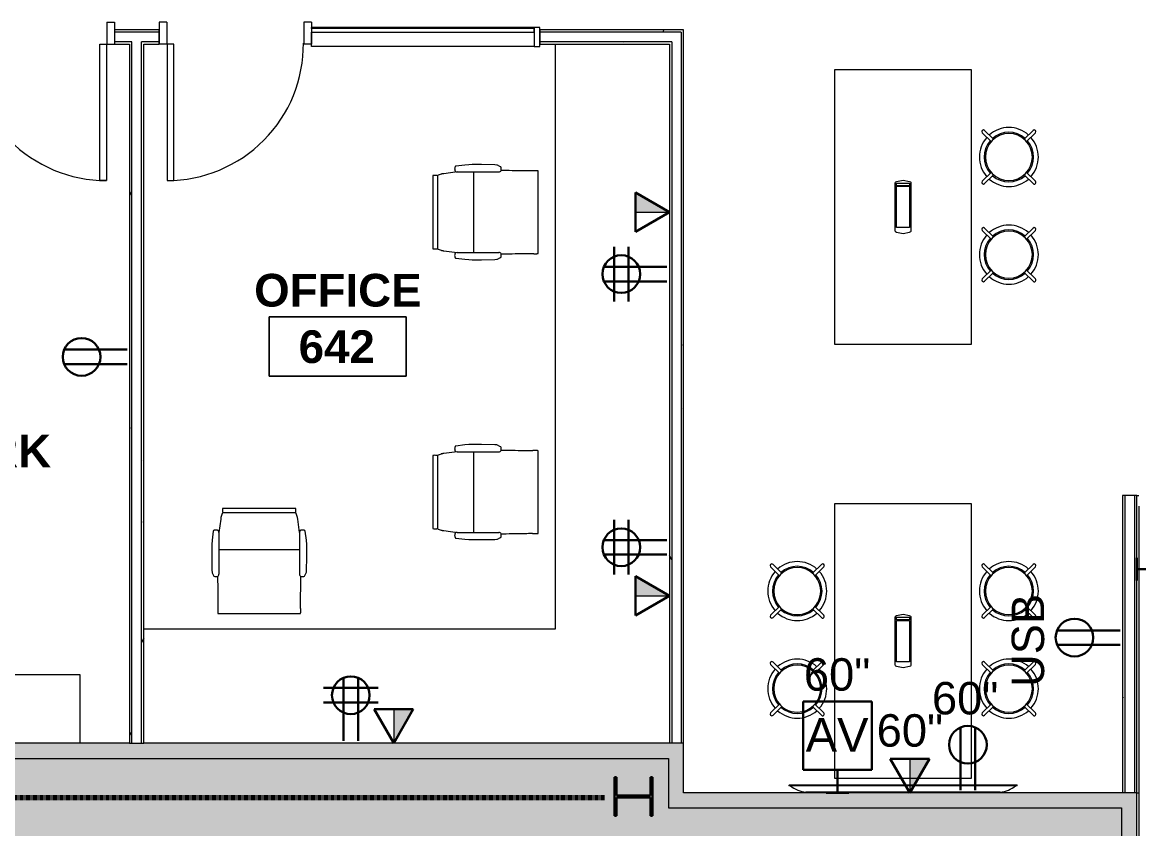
# Model space of a CAD drawing. Header units: inches. Extents: x -1180 to 2011, y -268 to 2143.
# Drawn here: x -217.9 to 75.3, y 1601.9 to 1813.7 of the extents above; entities that cross this region are included whole.
import ezdxf

# ---------------------------------------------------------------- set-up
doc = ezdxf.new("R2010")
doc.units = ezdxf.units.IN
doc.header["$MEASUREMENT"] = 0
doc.linetypes.add('Dash 1_8_', pattern=[0.25, 0.125, -0.125])
for name, color, linetype, lineweight in [('A-ANNO-NOTE', 131, 'Continuous', 13), ('A-AREA-IDEN', 2, 'Continuous', 9), ('A-DETL', 90, 'Continuous', 13), ('A-DETL-GENF', 92, 'Continuous', 9), ('A-DOOR', 31, 'Continuous', 13), ('A-DOOR-FRAM', 31, 'Continuous', 20), ('A-GENM', 13, 'Continuous', 9), ('A-GLAZ-CURT', 52, 'Continuous', 9), ('A-GLAZ-CWMG', 51, 'Continuous', 13), ('A-WALL', 113, 'Continuous', 13), ('A-WALL-PATT', 111, 'Continuous', 13), ('I-FURN', 30, 'Continuous', 9), ('I-FURN-PNLS', 30, 'Continuous', 9), ('I-WALL', 2, 'Continuous', 13), ('Q-CASE', 31, 'Continuous', 13), ('Q-SPCQ', 91, 'Continuous', 9), ('S-COLS', 52, 'Continuous', 13)]:
    doc.layers.add(name, color=color, linetype=linetype, lineweight=lineweight)
doc.styles.add('Arial', font='arial.ttf', dxfattribs={"height": 8.851796})
doc.styles.add('Swis721 Lt BT', font='swissl.ttf', dxfattribs={"height": 8.514638})
doc.styles.add('Swis721 Lt BT_B', font='', dxfattribs={"height": 8.583975})
doc.styles.get('Swis721 Lt BT_B').set_extended_font_data('Swis721 Lt BT', bold=True)
pattern_1 = [(0, (0, 0), (30.72, 7.68), [1.267, -21.773, 1.267, -21.773, -122.88]), (0, (0, 0), (30.72, 7.68), [-46.08, 1.267, -44.813, 1.267, -21.773, -53.76]), (0, (0, 0), (30.72, 7.68), [-115.2, 1.267, -14.093, 1.267, -37.133]), (120, (11.52, 3.84), (-22.011075, 22.7643), [1.267, -21.773, 1.267, -21.773, -122.88]), (120, (11.52, 3.84), (-22.011075, 22.7643), [-46.08, 1.267, -44.813, 1.267, -21.773, -53.76]), (120, (11.52, 3.84), (-22.011075, 22.7643), [-115.2, 1.267, -14.093, 1.267, -37.133]), (240, (15.36, 19.2), (-8.708925, -30.4443), [1.267, -21.773, 1.267, -21.773, -122.88]), (240, (15.36, 19.2), (-8.708925, -30.4443), [-46.08, 1.267, -44.813, 1.267, -21.773, -53.76]), (240, (15.36, 19.2), (-8.708925, -30.4443), [-115.2, 1.267, -14.093, 1.267, -37.133])]

# ---------------------------------------------------------------- blocks, each defined once
blk = doc.blocks.new('HP-Bearing Pile-Column - HP10X57-V11-6TH FLOOR POWER _ SIGNAL')
at = {"layer": 'S-COLS', "lineweight": 30}
for p, q in [((5.1, 5), (-5.1, 5)), ((-5.1, 5), (-5.1, 4.435)), ((-5.1, 4.435), (-0.2825, 4.435)), ((-0.2825, 4.435), (-0.2825, -4.435)), ((0.2825, -4.435), (0.2825, 4.435)), ((0.2825, 4.435), (5.1, 4.435)), ((5.1, 4.435), (5.1, 5)), ((-0.2825, -4.435), (-5.1, -4.435)), ((-5.1, -4.435), (-5.1, -5)), ((-5.1, -5), (5.1, -5)), ((5.1, -4.435), (0.2825, -4.435)), ((5.1, -5), (5.1, -4.435))]:
    blk.add_line(p, q, dxfattribs=at)
blk = doc.blocks.new('Single Flush - OTJ_SOLIDFLUSH_ALUM-5011040-6TH FLOOR POWER _ SIGNAL')
at = {"layer": 'A-DOOR', "lineweight": 20}
for p, q in [((16.15625, -1.875), (17.90625, -1.875)), ((16.15625, -37.6875), (16.15625, -1.875)), ((17.90625, -1.875), (17.90625, -37.6875)), ((17.90625, -37.6875), (16.15625, -37.6875))]:
    blk.add_line(p, q, dxfattribs=at)
at = {"layer": 'A-DOOR', "lineweight": 9}
blk.add_arc((17.90625, -1.875), 35.8125, 179.5, 270, dxfattribs=at)
at = {"layer": 'A-DOOR-FRAM'}
for p, q in [((-20, 3.875), (-20, -1.875)), ((-20, 3.875), (-18, 3.875)), ((-18, 3.875), (-18, -1.875)), ((18.000004, 3.875), (18.000004, -1.875)), ((18.000004, 3.875), (20.000004, 3.875)), ((20.000004, 3.875), (20.000004, -1.875)), ((-20, -1.875), (-18, -1.875)), ((18.000004, -1.875), (20.000004, -1.875))]:
    blk.add_line(p, q, dxfattribs=at)
blk = doc.blocks.new('HermanMiller_Collection_Deja-VuStool - High Hght-5363876-6TH FLOOR POWER _ SIGNAL')
at = {"layer": 'I-FURN'}
for p, q in [((-0.44, 6.15), (-0.44, 9.44)), ((0.44, 9.44), (0.44, 6.15)), ((-9.44, 0.44), (-6.15, 0.44)), ((9.44, 0.44), (6.15, 0.44)), ((8.82, 0.44), (9.44, 0.44)), ((-6.15, -0.44), (-9.44, -0.44)), ((9.44, -0.44), (6.15, -0.44)), ((9.44, -0.44), (8.82, -0.44)), ((-0.44, -9.44), (-0.44, -6.15)), ((0.44, -6.15), (0.44, -9.44))]:
    blk.add_line(p, q, dxfattribs=at)
for centre, radius, start, end in [((0, 9.44), 0.438, 0, 180), ((0, 0), 7.75, 93.2399, 176.7601), ((0, 0), 6.5, 93.8638, 176.1362), ((0, 0), 6.17, 90, 270), ((0, 0), 6.17, 270, 90), ((0, 0), 7.75, 3.2399, 86.7601), ((0, 0), 6.5, 3.8638, 86.1362), ((-9.44, 0), 0.438, 90, 270), ((9.44, 0), 0.438, 270, 90), ((0, 0), 7.75, 183.2399, 266.7601), ((0, 0), 6.5, 183.8638, 266.1362), ((0, 0), 7.75, 273.2399, 356.7601), ((0, 0), 6.5, 273.8638, 356.1362), ((0, -9.44), 0.438, 180, 360)]:
    blk.add_arc(centre, radius, start, end, dxfattribs=at)
blk = doc.blocks.new('Single Flush - OTJ_SOLIDFLUSH_ALUM-5015488-6TH FLOOR POWER _ SIGNAL')
at = {"layer": 'A-DOOR', "lineweight": 20}
for p, q in [((16.15625, 37.6875), (16.15625, 1.875)), ((17.90625, 37.6875), (16.15625, 37.6875)), ((17.90625, 1.875), (17.90625, 37.6875)), ((16.15625, 1.875), (17.90625, 1.875))]:
    blk.add_line(p, q, dxfattribs=at)
at = {"layer": 'A-DOOR', "lineweight": 9}
blk.add_arc((17.90625, 1.875), 35.8125, 90, 180.5, dxfattribs=at)
at = {"layer": 'A-DOOR-FRAM'}
for p, q in [((-20, -3.875), (-20, 1.875)), ((-20, 1.875), (-18, 1.875)), ((-18, -3.875), (-18, 1.875)), ((18.000004, -3.875), (18.000004, 1.875)), ((18.000004, 1.875), (20.000004, 1.875)), ((20.000004, -3.875), (20.000004, 1.875)), ((-20, -3.875), (-18, -3.875)), ((18.000004, -3.875), (20.000004, -3.875))]:
    blk.add_line(p, q, dxfattribs=at)
blk = doc.blocks.new('F-Lateral File - 2 Drawers x 18_D x 36_W-V128-6TH FLOOR POWER _ SIGNAL')
at = {"layer": 'I-FURN-PNLS'}
for p, q in [((-19.2, 8.2), (-19.2, -9.8)), ((16.8, -9.8), (16.8, 8.2)), ((-19.2, -9.8), (16.8, -9.8))]:
    blk.add_line(p, q, dxfattribs=at)
blk = doc.blocks.new('A-Flat_Screen_TV - OLED 65B6P 65_-4747238-6TH FLOOR POWER _ SIGNAL')
at = {"layer": 'Q-SPCQ'}
for p, q in [((-30, 0.19), (30, 0.19)), ((-30, 0.19), (-30, 0)), ((30, 0), (-30, 0)), ((-29.94, 0), (-29.94, -0.06)), ((-25.5, 1.81), (25.5, 1.81)), ((29.94, -0.06), (29.94, 0)), ((30, 0), (30, 0.19)), ((29.94, -0.06), (-29.94, -0.06))]:
    blk.add_line(p, q, dxfattribs=at)
for centre, start, end in [((-24.9, -5.58), 94.6372, 128.9656), ((24.9, -5.58), 51.0344, 85.3628)]:
    blk.add_arc(centre, 7.41, start, end, dxfattribs=at)
blk = doc.blocks.new('Casework 12 - Casework 12-5761411-6TH FLOOR POWER _ SIGNAL')
at = {"layer": 'Q-CASE', "lineweight": 9}
for p, q in [((-106.73, 1807.91), (-106.73, 1654.31)), ((-106.73, 1654.31), (-214.73, 1654.31))]:
    blk.add_line(p, q, dxfattribs=at)
blk = doc.blocks.new('HermanMiller_Collection_Eames_AluminumGroup_LoungeChairSwivel - Arms Swivel Base-4896327-6TH FLOOR POWER _ SIGNAL')
at = {"layer": 'I-FURN'}
for p, q in [((-4.59, 12.38), (-6.94, 12.09)), ((-3.51, 12.46), (-4.59, 12.38)), ((-2.64, 12.49), (-3.51, 12.46)), ((-0.18, 12.49), (-2.64, 12.49)), ((3.32, 12.43), (-0.18, 12.49)), ((3.84, 12.38), (3.32, 12.43)), ((3.99, 12.34), (3.84, 12.38)), ((4.64, 12.01), (3.99, 12.34)), ((4.83, 11.89), (4.64, 12.01)), ((-12.96, 9.61), (-12.96, -9.61)), ((-11.95, 9.59), (-11.95, 9.63)), ((-11.76, 9.6), (-11.95, 9.59)), ((-11.76, 9.6), (-11.76, -9.6)), ((-6.61, 10.58), (-10.12, 10.12)), ((-6.94, 10.64), (-6.61, 10.58)), ((-6.61, 10.58), (4.33, 10.58)), ((-2.19, -10.58), (-2.19, 10.58)), ((13.22, 10.86), (13.22, 10.83)), ((14.64, -10.85), (14.64, 10.85)), ((-11.95, -9.63), (-11.95, -9.59)), ((-11.95, -9.59), (-11.76, -9.6)), ((-10.12, -10.12), (-6.61, -10.58)), ((-6.61, -10.58), (-6.94, -10.64)), ((-6.61, -10.58), (4.33, -10.58)), ((13.22, -10.83), (13.22, -10.86)), ((-6.94, -12.09), (-4.59, -12.38)), ((-4.59, -12.38), (-3.51, -12.46)), ((-3.51, -12.46), (-2.64, -12.49)), ((-2.64, -12.49), (-0.18, -12.49)), ((-0.18, -12.49), (3.32, -12.43)), ((3.32, -12.43), (3.84, -12.38)), ((3.84, -12.38), (3.99, -12.34)), ((3.99, -12.34), (4.64, -12.01)), ((4.64, -12.01), (4.83, -11.89))]:
    blk.add_line(p, q, dxfattribs=at)
at = {"layer": 'I-FURN', "flags": 128}
for points in [[(5.52, 10.95), (5.23, 10.95), (4.94, 10.96)], [(4.94, -10.96), (5.23, -10.95), (5.52, -10.95)]]:
    blk.add_lwpolyline(points, dxfattribs=at)
at = {"layer": 'I-FURN'}
for centre, radius, start, end in [((3.68, 11.28), 1.3, 345.8347, 28.1255), ((-12.38, 5.3), 4.35, 84.2936, 97.7064), ((4.33, 11.27), 0.69, 270, 332.7502), ((-12.38, -5.3), 4.35, 262.2936, 275.7064), ((4.33, -11.27), 0.69, 27.2498, 90), ((3.68, -11.28), 1.3, 331.8745, 14.1653)]:
    blk.add_arc(centre, radius, start, end, dxfattribs=at)
for points, knots in [([(-6.94, 12.09), (-6.95, 12.09), (-6.97, 12.09), (-6.99, 12.08), (-7, 12.08), (-7.02, 12.07), (-7.03, 12.06), (-7.05, 12.05), (-7.05, 12.04), (-7.06, 12.04), (-7.07, 12.03), (-7.08, 12.02), (-7.09, 12.01), (-7.1, 12), (-7.11, 11.98), (-7.12, 11.97), (-7.13, 11.96), (-7.14, 11.94), (-7.15, 11.92), (-7.16, 11.9), (-7.18, 11.85), (-7.21, 11.77), (-7.23, 11.66), (-7.25, 11.52), (-7.26, 11.37), (-7.25, 11.23), (-7.24, 11.11), (-7.22, 11.02), (-7.2, 10.95), (-7.18, 10.9), (-7.17, 10.87), (-7.16, 10.85), (-7.15, 10.83), (-7.14, 10.81), (-7.13, 10.8), (-7.12, 10.78), (-7.11, 10.77), (-7.11, 10.76), (-7.1, 10.74), (-7.09, 10.73), (-7.08, 10.72), (-7.07, 10.71), (-7.06, 10.7), (-7.05, 10.69), (-7.03, 10.68), (-7.02, 10.67), (-7, 10.66), (-6.99, 10.65), (-6.96, 10.65), (-6.95, 10.65), (-6.94, 10.64)], [0, 0, 0, 0, 0.020833, 0.03125, 0.041667, 0.052083, 0.0625, 0.072917, 0.078125, 0.083333, 0.088542, 0.09375, 0.104167, 0.114583, 0.125, 0.135417, 0.145833, 0.15625, 0.166667, 0.1875, 0.208333, 0.25, 0.333333, 0.416667, 0.5, 0.583333, 0.666667, 0.708333, 0.75, 0.78125, 0.796875, 0.8125, 0.828125, 0.835938, 0.84375, 0.859375, 0.867188, 0.875, 0.882812, 0.890625, 0.90625, 0.914062, 0.917969, 0.921875, 0.9375, 0.953125, 0.957031, 0.96875, 0.984375, 1, 1, 1, 1]), ([(13.34, 10.88), (13.32, 10.88), (13.29, 10.88), (13.27, 10.88), (13.25, 10.88), (13.23, 10.87), (13.22, 10.87), (13.22, 10.87), (13.22, 10.86)], [0, 0, 0, 0, 0.25, 0.375, 0.5, 0.625, 0.75, 1, 1, 1, 1]), ([(14.64, 10.85), (14.64, 10.85), (14.63, 10.86), (14.6, 10.87), (14.54, 10.87), (14.47, 10.88), (14.38, 10.89), (14.25, 10.89), (13.97, 10.9), (13.61, 10.9), (13.4, 10.89), (13.34, 10.88)], [0, 0, 0, 0, 0.071429, 0.142857, 0.214286, 0.285714, 0.357143, 0.428571, 0.571429, 0.857143, 1, 1, 1, 1]), ([(-6.94, -10.64), (-6.95, -10.65), (-6.97, -10.65), (-6.99, -10.65), (-7, -10.66), (-7.02, -10.67), (-7.03, -10.68), (-7.05, -10.69), (-7.05, -10.69), (-7.06, -10.7), (-7.07, -10.71), (-7.08, -10.72), (-7.08, -10.73), (-7.1, -10.74), (-7.11, -10.76), (-7.12, -10.77), (-7.13, -10.78), (-7.13, -10.8), (-7.15, -10.82), (-7.16, -10.85), (-7.18, -10.89), (-7.2, -10.95), (-7.22, -11.02), (-7.24, -11.11), (-7.26, -11.28), (-7.26, -11.47), (-7.23, -11.66), (-7.21, -11.77), (-7.18, -11.84), (-7.17, -11.87), (-7.16, -11.89), (-7.15, -11.91), (-7.14, -11.93), (-7.13, -11.94), (-7.12, -11.96), (-7.12, -11.97), (-7.11, -11.98), (-7.1, -12), (-7.09, -12.01), (-7.08, -12.02), (-7.07, -12.03), (-7.06, -12.04), (-7.05, -12.05), (-7.03, -12.06), (-7.02, -12.07), (-7, -12.08), (-6.99, -12.08), (-6.96, -12.09), (-6.95, -12.09), (-6.94, -12.09)], [0, 0, 0, 0, 0.020833, 0.03125, 0.041667, 0.052083, 0.0625, 0.072917, 0.078125, 0.083333, 0.088542, 0.09375, 0.104167, 0.114583, 0.125, 0.135417, 0.145833, 0.15625, 0.166667, 0.1875, 0.208333, 0.25, 0.291667, 0.333333, 0.416667, 0.583333, 0.666667, 0.75, 0.78125, 0.796875, 0.8125, 0.828125, 0.835938, 0.84375, 0.859375, 0.867188, 0.875, 0.882812, 0.890625, 0.90625, 0.914062, 0.917969, 0.921875, 0.9375, 0.953125, 0.957031, 0.96875, 0.984375, 1, 1, 1, 1]), ([(13.22, -10.86), (13.22, -10.87), (13.22, -10.87), (13.23, -10.87), (13.25, -10.88), (13.27, -10.88), (13.29, -10.88), (13.32, -10.88), (13.34, -10.88)], [0, 0, 0, 0, 0.25, 0.375, 0.5, 0.625, 0.75, 1, 1, 1, 1]), ([(13.34, -10.88), (13.4, -10.89), (13.54, -10.9), (13.87, -10.9), (14.27, -10.9), (14.52, -10.88), (14.62, -10.86), (14.64, -10.86), (14.64, -10.85)], [0, 0, 0, 0, 0.142857, 0.285714, 0.571429, 0.785714, 0.892857, 1, 1, 1, 1])]:
    blk.add_open_spline(points, degree=3, knots=knots, dxfattribs=at)
for points in [[(-10.83, 9.99), (-11.02, 9.92), (-11.37, 9.8), (-11.64, 9.67), (-11.76, 9.6)], [(-10.12, 10.12), (-10.2, 10.11), (-10.35, 10.09), (-10.55, 10.06), (-10.71, 10.02), (-10.79, 10), (-10.83, 9.99)], [(11.73, 10.84), (10.68, 10.85), (8.59, 10.89), (6.54, 10.92), (5.52, 10.95)], [(13.22, 10.83), (12.96, 10.83), (12.47, 10.83), (11.97, 10.84), (11.73, 10.84)], [(-11.76, -9.6), (-11.64, -9.67), (-11.37, -9.8), (-11.02, -9.92), (-10.83, -9.99)], [(-10.83, -9.99), (-10.79, -10), (-10.71, -10.02), (-10.55, -10.06), (-10.35, -10.09), (-10.2, -10.11), (-10.12, -10.12)], [(5.52, -10.95), (6.54, -10.92), (8.59, -10.89), (10.68, -10.85), (11.73, -10.84)], [(11.73, -10.84), (11.97, -10.84), (12.47, -10.83), (12.96, -10.83), (13.22, -10.83)]]:
    blk.add_open_spline(points, degree=3, dxfattribs=at)
blk = doc.blocks.new('System Panel - Glazed-5832812-6TH FLOOR POWER _ SIGNAL')
at = {"layer": 'A-GLAZ-CURT', "lineweight": 13}
for p, q in [((29.25, 1.75), (-29.25, 1.75)), ((-29.25, 1.75), (-29.25, 0.75)), ((-29.25, 0.75), (29.25, 0.75)), ((29.25, 0.75), (29.25, 1.75))]:
    blk.add_line(p, q, dxfattribs=at)
blk = doc.blocks.new('Rectangular Mullion - 1_5_ x 2_5_ rectangular-5821026-6TH FLOOR POWER _ SIGNAL')
at = {"layer": 'A-GLAZ-CWMG', "lineweight": 20}
for p, q in [((-1.5, 3), (0, 3)), ((-1.5, -2), (-1.5, 3)), ((0, 3), (0, -2)), ((0, -2), (-1.5, -2))]:
    blk.add_line(p, q, dxfattribs=at)
blk = doc.blocks.new('Rectangular Mullion - 1_5_ x 2_5_ rectangular-5832811-6TH FLOOR POWER _ SIGNAL')
at = {"layer": 'A-GLAZ-CWMG', "lineweight": 9}
for p, q in [((-141.98, 1812.04), (-141.98, 1812.29)), ((-83.48, 1812.29), (-141.98, 1812.29)), ((-141.98, 1807.29), (-141.98, 1811.04)), ((-83.48, 1807.29), (-141.98, 1807.29))]:
    blk.add_line(p, q, dxfattribs=at)
blk = doc.blocks.new('Bernhardt_Design-Table-Multipurpose-Powerbar - Not a Type - Load Type Catalog-5913855-6TH FLOOR POWER _ SIGNAL')
at = {"layer": 'A-GENM'}
for p, q in [((-6.6, 1.72), (-6.93, 0)), ((-6.48, 2), (-6.6, 1.72)), ((6.25, 2.15), (-6.25, 2.15)), ((-5.43, -1.73), (-5.43, 1.73)), ((-5.43, 1.73), (5.43, 1.73)), ((5.43, 1.73), (5.43, -1.73)), ((5.55, -1.73), (5.55, 1.73)), ((5.55, 1.73), (6.22, 1.73)), ((6.22, 1.73), (6.22, -1.73)), ((6.6, 1.72), (6.48, 2)), ((6.93, 0), (6.6, 1.72)), ((-6.93, 0), (-6.6, -1.72)), ((-6.6, -1.72), (-6.48, -2)), ((-6.25, -2.15), (6.25, -2.15)), ((5.43, -1.73), (-5.43, -1.73)), ((6.22, -1.73), (5.55, -1.73)), ((6.48, -2), (6.6, -1.72)), ((6.6, -1.72), (6.93, 0))]:
    blk.add_line(p, q, dxfattribs=at)
for centre, start, end in [((-6.25, 1.9), 90, 156.4223), ((6.25, 1.9), 23.5777, 90), ((-6.25, -1.9), 203.5777, 270), ((6.25, -1.9), 270, 336.4223)]:
    blk.add_arc(centre, 0.25, start, end, dxfattribs=at)
at = {"layer": 'I-FURN'}
for p, q in [((36, 18), (-36, 18)), ((-36, 18), (-36, -18)), ((36, -18), (36, 18)), ((-36, -18), (36, -18))]:
    blk.add_line(p, q, dxfattribs=at)
blk = doc.blocks.new('HermanMiller_Collection_Deja-VuStool - High Hght-5914109-6TH FLOOR POWER _ SIGNAL')
at = {"layer": 'I-FURN'}
for p, q in [((-0.44, 9.44), (-0.44, 6.15)), ((0.44, 6.15), (0.44, 9.44)), ((-6.15, 0.44), (-9.44, 0.44)), ((9.44, 0.44), (6.15, 0.44)), ((9.44, 0.44), (8.82, 0.44)), ((-9.44, -0.44), (-6.15, -0.44)), ((9.44, -0.44), (6.15, -0.44)), ((8.82, -0.44), (9.44, -0.44)), ((-0.44, -6.15), (-0.44, -9.44)), ((0.44, -9.44), (0.44, -6.15))]:
    blk.add_line(p, q, dxfattribs=at)
for centre, radius, start, end in [((0, 9.44), 0.438, 0, 180), ((0, 0), 7.75, 93.2399, 176.7601), ((0, 0), 6.5, 93.8638, 176.1362), ((0, 0), 6.17, 90, 270), ((0, 0), 6.17, 270, 90), ((0, 0), 7.75, 3.2399, 86.7601), ((0, 0), 6.5, 3.8638, 86.1362), ((-9.44, 0), 0.438, 90, 270), ((9.44, 0), 0.438, 270, 90), ((0, 0), 7.75, 183.2399, 266.7601), ((0, 0), 6.5, 183.8638, 266.1362), ((0, 0), 7.75, 273.2399, 356.7601), ((0, 0), 6.5, 273.8638, 356.1362), ((0, -9.44), 0.438, 180, 360)]:
    blk.add_arc(centre, radius, start, end, dxfattribs=at)
blk = doc.blocks.new('Room Tag - Room Name and Number-3379422-6TH FLOOR POWER _ SIGNAL')
at = {"layer": 'A-AREA-IDEN'}
for p, q in [((-0.1881, -0.1636), (-0.1881, -0.0018)), ((-0.1881, -0.0018), (0.1869, -0.0018)), ((0.1869, -0.0018), (-0.1881, -0.0018)), ((-0.1881, -0.0018), (-0.1881, -0.1636)), ((0.1869, -0.0018), (0.1869, -0.1636)), ((0.1869, -0.1636), (0.1869, -0.0018)), ((0.1869, -0.1636), (-0.1881, -0.1636)), ((-0.1881, -0.1636), (0.1869, -0.1636))]:
    blk.add_line(p, q, dxfattribs=at)

msp = doc.modelspace()

# ---------------------------------------------------------------- hatches: boundary and pattern name
at = {"layer": 'A-ANNO-NOTE', "lineweight": 9}
for points in [[(-47.98, 1763.79), (-56.91, 1768.94), (-56.91, 1763.79)], [(-47.98, 1663.04), (-56.91, 1668.19), (-56.91, 1663.04)], [(-120.37, 1624.31), (-115.22, 1633.24), (-120.37, 1633.24)], [(15.19, 1611.3), (20.35, 1620.23), (15.19, 1620.23)]]:
    msp.add_hatch(color=256, dxfattribs=at).paths.add_polyline_path(points, flags=0)
at = {"layer": 'A-DETL-GENF'}
h = msp.add_hatch(color=9, dxfattribs=at)
h.paths.add_polyline_path([(63.24, 1240.16), (70.77, 1240.16), (70.77, 1265.21), (58.74, 1265.21), (58.74, 1579.31), (70.77, 1579.31), (70.77, 1607.3), (-48.23, 1607.3), (-48.23, 1620.31), (-277.42, 1620.31), (-277.42, 1541.26), (-249.39, 1541.26), (-249.39, 1598.34), (24.69, 1598.34), (24.69, 1541.26), (52.78, 1541.26), (52.78, 1411.26), (24.69, 1411.26), (24.69, 1357.25), (50.71, 1357.25), (50.71, 1277.19), (-67.38, 1277.19), (-67.38, 1240.16), (-41.77, 1240.16), (-41.77, 1259.14), (38.24, 1259.14), (38.24, 1240.16), (62.74, 1240.16)], flags=0)
h.paths.add_polyline_path([(-381.47, 1240.16), (-381.47, 1256.22), (-377.47, 1256.22), (-377.47, 1256.27), (-381.5, 1256.27), (-381.5, 1620.31), (-399.46, 1620.31), (-399.46, 1240.16), (-381.5, 1240.16)], flags=0)
h.paths.add_polyline_path([(193.78, 1339.23), (195.78, 1339.23), (195.78, 1318.11), (193.78, 1318.11), (193.78, 1319.46)], flags=0)
h.paths.add_polyline_path([(193.78, 1443.51), (195.78, 1443.51), (195.78, 1422.38), (193.78, 1422.38)], flags=0)
h.paths.add_polyline_path([(193.78, 1547.56), (195.78, 1547.56), (195.78, 1526.43), (193.78, 1526.43)], flags=0)
h.paths.add_polyline_path([(174.75, 1240.16), (672.96, 1240.16), (672.96, 1620.31), (654.76, 1620.31), (654.76, 1257.23), (377.16, 1257.26), (377.16, 1309.64), (293.77, 1309.64), (293.77, 1263.25), (188.78, 1263.25), (188.78, 1296.73), (193.78, 1296.73), (193.78, 1268.25), (288.77, 1268.25), (288.77, 1368.22), (193.78, 1368.22), (193.78, 1339.23), (188.78, 1339.23), (188.78, 1401.01), (193.78, 1401.01), (193.78, 1372.22), (288.77, 1372.22), (288.77, 1472.3), (193.78, 1472.3), (193.78, 1443.51), (188.78, 1443.51), (188.78, 1505.06), (193.78, 1505.06), (193.78, 1476.3), (288.77, 1476.3), (288.77, 1576.29), (193.78, 1576.29), (193.78, 1547.56), (188.78, 1547.56), (188.78, 1575.31), (188.64, 1575.28), (188.64, 1547.76), (182.73, 1547.76), (182.73, 1504.24), (188.64, 1504.24), (188.64, 1444.18), (182.73, 1444.18), (182.73, 1400.24), (188.64, 1400.24), (188.64, 1339.74), (182.73, 1339.74), (182.73, 1296.76), (188.64, 1296.73), (188.64, 1265.21), (174.75, 1265.21), (174.75, 1247.2)], flags=0)
h.paths.add_polyline_path([(-272.42, 1242.23), (-222.89, 1242.23), (-222.89, 1276.12), (-227.66, 1276.12), (-227.66, 1281.12), (-267.66, 1281.12), (-267.66, 1276.12), (-272.42, 1276.12), (-272.42, 1242.24)], flags=0)
h.paths.add_polyline_path([(-217.89, 1242.23), (-155.35, 1242.23), (-155.35, 1276.12), (-166.62, 1276.12), (-166.62, 1281.12), (-206.62, 1281.12), (-206.62, 1276.12), (-217.89, 1276.12), (-217.89, 1246.88)], flags=0)
h.paths.add_polyline_path([(-403.46, 1254.15), (-403.46, 1284.19), (-423.43, 1284.19), (-423.43, 1254.15), (-405.98, 1254.15)], flags=0)
h.paths.add_polyline_path([(-277.45, 1256.27), (-277.42, 1256.27), (-277.45, 1256.27)], flags=0)
h.paths.add_polyline_path([(-331.5, 1256.27), (-331.5, 1262.27), (-283.45, 1262.27), (-283.45, 1508.33), (-375.5, 1508.33), (-375.5, 1262.27), (-371.5, 1262.27), (-371.5, 1256.27), (-332.12, 1256.27)], flags=0)
h.paths.add_polyline_path([(641.59, 1262.23), (649.76, 1262.23), (649.76, 1359.16), (556.01, 1359.16), (556.01, 1262.23)], flags=0)
h.paths.add_polyline_path([(511.76, 1262.76), (551.01, 1262.76), (550.98, 1619.36), (432.35, 1619.36), (432.35, 1624.31), (386.35, 1624.31), (386.35, 1619.36), (382.66, 1619.36), (382.66, 1379.39), (378.04, 1379.39), (378.04, 1531.32), (293.77, 1531.32), (293.77, 1315.14), (378.04, 1315.14), (378.04, 1339.39), (382.66, 1339.39), (382.66, 1262.76), (423.17, 1262.76)], flags=0)
h.paths.add_polyline_path([(195.78, 1296.73), (193.78, 1296.73), (193.78, 1317.86), (195.78, 1317.86), (195.78, 1310.14)], flags=0)
h.paths.add_polyline_path([(-249.39, 1357.25), (-249.39, 1411.26), (-271.43, 1411.26), (-271.43, 1411.21), (-277.43, 1411.21), (-277.45, 1357.25), (-267.2, 1357.25)], flags=0)
h.paths.add_polyline_path([(648.76, 1364.16), (648.76, 1618.33), (642.76, 1618.33), (642.76, 1624.31), (602.76, 1624.31), (602.76, 1618.33), (556.98, 1618.33), (556.98, 1364.16), (641.59, 1364.16)], flags=0)
h.paths.add_polyline_path([(183.14, 1364.83), (183.14, 1365.33), (182.73, 1365.33), (182.73, 1364.83)], flags=0)
h.paths.add_polyline_path([(182.73, 1375.83), (183.14, 1375.83), (183.14, 1376.33), (182.73, 1376.33)], flags=0)
h.paths.add_polyline_path([(193.78, 1401.01), (193.78, 1422.13), (195.78, 1422.13), (195.78, 1401.01)], flags=0)
h.paths.add_polyline_path([(182.73, 1471.71), (183.14, 1471.71), (183.14, 1472.21), (182.73, 1472.21)], flags=0)
h.paths.add_polyline_path([(183.14, 1477.46), (183.14, 1477.96), (182.73, 1477.96), (182.73, 1477.46)], flags=0)
h.paths.add_polyline_path([(193.78, 1505.06), (193.78, 1526.18), (195.78, 1526.18), (195.78, 1505.06)], flags=0)
h.paths.add_polyline_path([(-282.42, 1513.33), (-282.42, 1574.27), (-376.5, 1574.27), (-376.5, 1513.33), (-283.43, 1513.33)], flags=0)
h.paths.add_polyline_path([(368.82, 1536.32), (378.04, 1536.32), (378.04, 1619.36), (375.35, 1619.36), (375.35, 1624.31), (329.35, 1624.31), (329.35, 1619.36), (317.86, 1619.36), (317.86, 1595.36), (293.77, 1595.36), (293.77, 1536.32), (294.22, 1536.32)], flags=0)
h.paths.add_polyline_path([(694.97, 1576.19), (697.02, 1576.19), (697.02, 1606.14), (676.96, 1606.14), (676.96, 1576.19)], flags=0)
h.paths.add_polyline_path([(-282.42, 1579.27), (-281.42, 1579.27), (-281.42, 1620.31), (-297.96, 1620.31), (-297.96, 1624.31), (-360.96, 1624.31), (-360.96, 1620.31), (-377.5, 1620.31), (-377.5, 1579.27), (-297.96, 1579.27)], flags=0)
h.paths.add_polyline_path([(182.64, 1579.31), (188.78, 1579.31), (188.78, 1598.25), (293.63, 1598.25), (293.63, 1599.36), (313.86, 1599.36), (313.86, 1620.31), (295.85, 1620.31), (295.85, 1607.3), (174.75, 1607.3), (174.75, 1579.31), (181.4, 1579.31)], flags=0)
h.paths.add_polyline_path([(252.11, 1580.29), (288.77, 1580.29), (288.77, 1593.25), (193.78, 1593.25), (193.78, 1580.29), (206.74, 1580.29)], flags=0)
h.paths.add_polyline_path([(699.34, 1608.45), (699.96, 1609.08), (701.02, 1609.08), (701.02, 1610.14), (676.96, 1610.14), (676.96, 1608.45), (697.02, 1608.45)], flags=0)
at = {"layer": 'A-WALL-PATT', "lineweight": 9}
h = msp.add_hatch(dxfattribs=at)
h.set_pattern_fill('FP_1', color=256, style=0, pattern_type=2)
h.set_pattern_definition(pattern_1)
h.paths.add_polyline_path([(-181.98, 1811.04), (-181.98, 1811.66), (-193.73, 1811.66), (-193.73, 1811.04), (-185.98, 1811.04)], flags=0)
h.paths.add_polyline_path([(-72.46, 1811.04), (-44.85, 1811.04), (-44.86, 1811.66), (-81.98, 1811.66), (-81.98, 1811.04), (-77.98, 1811.04)], flags=0)
h.paths.add_polyline_path([(-312.42, 1811.04), (-233.73, 1811.04), (-233.73, 1811.66), (-312.42, 1811.66)], flags=0)
h.paths.add_polyline_path([(-429.05, 1811.04), (-424.42, 1811.04), (-424.42, 1811.66), (-436.3, 1811.66), (-436.3, 1811.04), (-431.55, 1811.04)], flags=0)
h.paths.add_polyline_path([(-555.92, 1811.04), (-548.3, 1811.04), (-548.3, 1811.66), (-585.92, 1811.66), (-585.92, 1811.04), (-580.92, 1811.04)], flags=0)
h = msp.add_hatch(dxfattribs=at)
h.set_pattern_fill('FP_1', color=256, style=0, pattern_type=2)
h.set_pattern_definition(pattern_1)
h.paths.add_polyline_path([(-44.23, 1624.31), (-44.23, 1811.66), (-44.85, 1811.66), (-44.85, 1624.31)], flags=0)
h = msp.add_hatch(dxfattribs=at)
h.set_pattern_fill('FP_1', color=256, style=0, pattern_type=2)
h.set_pattern_definition(pattern_1)
h.paths.add_polyline_path([(-81.98, 1807.91), (-47.98, 1807.91), (-47.98, 1808.54), (-81.98, 1808.54)], flags=0)
h.paths.add_polyline_path([(-189.1, 1807.91), (-189.1, 1808.54), (-193.73, 1808.54), (-193.73, 1807.91), (-189.73, 1807.91)], flags=0)
h.paths.add_polyline_path([(-186.6, 1807.91), (-181.98, 1807.91), (-181.98, 1808.54), (-186.6, 1808.54)], flags=0)
h.paths.add_polyline_path([(-233.73, 1807.91), (-233.73, 1808.54), (-305.3, 1808.54), (-305.3, 1807.91), (-267.2, 1807.91)], flags=0)
h.paths.add_polyline_path([(-308.42, 1807.91), (-307.8, 1807.91), (-307.8, 1808.54), (-312.42, 1808.54), (-312.42, 1807.91)], flags=0)
h.paths.add_polyline_path([(-428.42, 1807.91), (-424.42, 1807.91), (-424.42, 1808.54), (-429.05, 1808.54), (-429.05, 1807.91)], flags=0)
h.paths.add_polyline_path([(-432.17, 1807.91), (-431.55, 1807.91), (-431.55, 1808.54), (-436.3, 1808.54), (-436.3, 1807.91)], flags=0)
h.paths.add_polyline_path([(-585.92, 1807.91), (-555.3, 1807.91), (-555.3, 1808.54), (-585.92, 1808.54)], flags=0)
h.paths.add_polyline_path([(-552.17, 1807.91), (-548.3, 1807.91), (-548.3, 1808.54), (-552.8, 1808.54), (-552.8, 1807.91)], flags=0)
h = msp.add_hatch(dxfattribs=at)
h.set_pattern_fill('FP_1', color=256, style=0, pattern_type=2)
h.set_pattern_definition(pattern_1)
h.paths.add_polyline_path([(-189.1, 1624.31), (-189.1, 1807.91), (-189.73, 1807.91), (-189.73, 1624.31)], flags=0)
h = msp.add_hatch(dxfattribs=at)
h.set_pattern_fill('FP_1', color=256, style=0, pattern_type=2)
h.set_pattern_definition(pattern_1)
h.paths.add_polyline_path([(-185.98, 1624.31), (-185.98, 1807.91), (-186.6, 1807.91), (-186.6, 1624.31)], flags=0)
h = msp.add_hatch(dxfattribs=at)
h.set_pattern_fill('FP_1', color=256, style=0, pattern_type=2)
h.set_pattern_definition(pattern_1)
h.paths.add_polyline_path([(-47.98, 1624.31), (-47.35, 1624.31), (-47.35, 1808.54), (-47.98, 1808.54), (-47.98, 1650.92)], flags=0)
h = msp.add_hatch(dxfattribs=at)
h.set_pattern_fill('FP_1', color=256, style=0, pattern_type=2)
h.set_pattern_definition(pattern_1)
h.paths.add_polyline_path([(71.65, 1611.3), (71.65, 1689.41), (71.02, 1689.41), (71.02, 1611.3)], flags=0)
h = msp.add_hatch(color=7, dxfattribs=at)
h.paths.add_polyline_path([(-72.46, 1620.31), (-44.23, 1620.31), (-44.23, 1624.31), (-297.96, 1624.31), (-297.96, 1620.31), (-77.98, 1620.31)], flags=0)
h.paths.add_polyline_path([(-399.46, 1620.31), (-360.96, 1620.31), (-360.96, 1624.31), (-399.46, 1624.31)], flags=0)
for points in [[(-44.23, 1611.3), (-44.23, 1620.31), (-48.23, 1620.31), (-48.23, 1611.3), (-47.98, 1611.3)], [(62.74, 1607.3), (70.77, 1607.3), (70.77, 1611.3), (-48.23, 1611.3), (-48.23, 1607.3), (58.74, 1607.3)], [(74.77, 1579.31), (74.77, 1611.3), (70.77, 1611.3), (70.77, 1579.31)]]:
    msp.add_hatch(color=7, dxfattribs=at).paths.add_polyline_path(points, flags=0)

# ---------------------------------------------------------------- linework, layer by layer
at = {"layer": 'A-ANNO-NOTE', "lineweight": 9}
for p, q in [((-47.98, 1763.79), (-56.91, 1768.94)), ((-56.91, 1768.94), (-56.91, 1763.79)), ((-56.91, 1763.79), (-47.98, 1763.79)), ((-47.98, 1663.04), (-56.91, 1668.19)), ((-56.91, 1668.19), (-56.91, 1663.04)), ((-56.91, 1663.04), (-47.98, 1663.04)), ((-120.37, 1624.31), (-115.22, 1633.24)), ((-115.22, 1633.24), (-120.37, 1633.24)), ((-120.37, 1633.24), (-120.37, 1624.31)), ((15.19, 1611.3), (20.35, 1620.23)), ((20.35, 1620.23), (15.19, 1620.23)), ((15.19, 1620.23), (15.19, 1611.3))]:
    msp.add_line(p, q, dxfattribs=at)
at = {"layer": 'A-ANNO-NOTE', "lineweight": 30}
for p, q in [((-47.98, 1763.79), (-56.91, 1768.94)), ((-56.91, 1758.63), (-56.91, 1768.94)), ((-47.98, 1763.79), (-56.91, 1758.63)), ((-62.51, 1740.36), (-62.51, 1754.7)), ((-58.68, 1740.36), (-58.68, 1754.7)), ((-48.63, 1749.44), (-65.16, 1749.44)), ((-48.63, 1745.61), (-65.16, 1745.61)), ((-190.38, 1727.7), (-206.91, 1727.7)), ((-190.38, 1723.87), (-206.91, 1723.87)), ((-62.51, 1668.61), (-62.51, 1682.95)), ((-58.68, 1668.61), (-58.68, 1682.95)), ((-48.63, 1677.69), (-65.16, 1677.69)), ((-48.63, 1673.86), (-65.16, 1673.86)), ((74.77, 1673.04), (74.77, 1667.04)), ((-47.98, 1663.04), (-56.91, 1668.19)), ((-56.91, 1657.88), (-56.91, 1668.19)), ((74.77, 1670.04), (80.77, 1670.04)), ((-47.98, 1663.04), (-56.91, 1657.88)), ((70.37, 1653.96), (53.84, 1653.96)), ((70.37, 1650.13), (53.84, 1650.13)), ((-138.81, 1638.84), (-124.46, 1638.84)), ((-133.55, 1624.96), (-133.55, 1641.49)), ((-129.72, 1624.96), (-129.72, 1641.49)), ((-138.81, 1635.01), (-124.46, 1635.01)), ((-120.37, 1624.31), (-125.53, 1633.24)), ((-125.53, 1633.24), (-115.22, 1633.24)), ((-120.37, 1624.31), (-115.22, 1633.24)), ((5.19, 1635.3), (-12.81, 1635.3)), ((-12.81, 1635.3), (-12.81, 1617.3)), ((5.19, 1617.3), (5.19, 1635.3)), ((28.52, 1611.95), (28.52, 1628.48)), ((32.35, 1611.95), (32.35, 1628.48)), ((15.19, 1611.3), (10.04, 1620.23)), ((10.04, 1620.23), (20.35, 1620.23)), ((15.19, 1611.3), (20.35, 1620.23)), ((-12.81, 1617.3), (5.19, 1617.3)), ((-3.81, 1611.3), (-3.81, 1617.3)), ((-0.81, 1611.3), (-6.81, 1611.3))]:
    msp.add_line(p, q, dxfattribs=at)
for centre in [(-60.59, 1747.53), (-202.34, 1725.79), (-60.59, 1675.78), (58.41, 1652.05), (-131.63, 1636.92), (30.43, 1623.91)]:
    msp.add_circle(centre, 4.95, dxfattribs=at)
at = {"layer": 'A-DETL', "linetype": 'Dash 1_8_', "lineweight": 70}
msp.add_line((-277.42, 1610.04), (-64.94, 1610.04), dxfattribs=at)
at = {"layer": 'A-WALL'}
for p, q in [((-181.98, 1811.04), (-193.73, 1811.04)), ((-44.85, 1811.04), (-81.98, 1811.04)), ((-44.85, 1811.04), (-44.85, 1624.31)), ((-189.1, 1808.54), (-193.73, 1808.54)), ((-189.1, 1624.31), (-189.1, 1808.54)), ((-181.98, 1808.54), (-186.6, 1808.54)), ((-186.6, 1624.31), (-186.6, 1808.54)), ((-47.35, 1808.54), (-81.98, 1808.54)), ((-47.35, 1808.54), (-47.35, 1624.31)), ((71.65, 1689.41), (71.65, 1611.3)), ((74.15, 1689.41), (74.15, 1611.3)), ((-189.73, 1624.31), (-185.98, 1624.31))]:
    msp.add_line(p, q, dxfattribs=at)
at = {"layer": 'A-WALL', "lineweight": 9}
for p, q in [((74.77, 1689.41), (75.27, 1689.41)), ((75.27, 1686.54), (75.27, 1574.81)), ((74.77, 1611.3), (75.27, 1611.3))]:
    msp.add_line(p, q, dxfattribs=at)
at = {"layer": 'A-WALL', "color": 8, "lineweight": 20}
for p, q in [((-189.73, 1624.31), (-297.96, 1624.31)), ((-44.23, 1624.31), (-185.98, 1624.31)), ((-44.23, 1611.3), (-44.23, 1624.31)), ((-277.42, 1620.31), (-48.23, 1620.31)), ((-48.23, 1620.31), (-48.23, 1607.3)), ((71.02, 1611.3), (-44.23, 1611.3)), ((74.77, 1575.31), (74.77, 1611.3)), ((-48.23, 1607.3), (70.77, 1607.3)), ((70.77, 1607.3), (70.77, 1579.31))]:
    msp.add_line(p, q, dxfattribs=at)
at = {"layer": 'A-WALL', "color": 55}
msp.add_line((74.77, 1611.3), (71.02, 1611.3), dxfattribs=at)
at = {"layer": 'I-WALL'}
for p, q in [((-181.98, 1811.66), (-193.73, 1811.66)), ((-193.73, 1811.66), (-193.73, 1807.91)), ((-181.98, 1807.91), (-181.98, 1811.66)), ((-44.23, 1811.66), (-81.98, 1811.66)), ((-81.98, 1811.66), (-81.98, 1807.91)), ((-44.23, 1624.31), (-44.23, 1811.66)), ((-193.73, 1807.91), (-189.73, 1807.91)), ((-189.73, 1807.91), (-189.73, 1624.31)), ((-185.98, 1807.91), (-181.98, 1807.91)), ((-185.98, 1624.31), (-185.98, 1807.91)), ((-81.98, 1807.91), (-47.98, 1807.91)), ((-47.98, 1807.91), (-47.98, 1624.31)), ((74.77, 1689.41), (71.02, 1689.41)), ((71.02, 1689.41), (71.02, 1611.3)), ((74.77, 1611.3), (74.77, 1689.41))]:
    msp.add_line(p, q, dxfattribs=at)

# ---------------------------------------------------------------- block references
at = {"layer": 'A-AREA-IDEN', "xscale": 95.99999999999994, "yscale": 95.99999999999994, "zscale": 95.99999999999994}
msp.add_blockref('Room Tag - Room Name and Number-3379422-6TH FLOOR POWER _ SIGNAL', (-135.04, 1736.45), dxfattribs=at)
at = {"layer": 'A-DOOR'}
msp.add_blockref('Single Flush - OTJ_SOLIDFLUSH_ALUM-5011040-6TH FLOOR POWER _ SIGNAL', (-213.73, 1809.79), dxfattribs=at)
at = {"layer": 'A-DOOR', "rotation": 180}
msp.add_blockref('Single Flush - OTJ_SOLIDFLUSH_ALUM-5015488-6TH FLOOR POWER _ SIGNAL', (-161.98, 1809.79), dxfattribs=at)
at = {"layer": 'A-GLAZ-CURT'}
msp.add_blockref('System Panel - Glazed-5832812-6TH FLOOR POWER _ SIGNAL', (-112.73, 1810.29), dxfattribs=at)
at = {"layer": 'A-GLAZ-CWMG', "lineweight": 9}
msp.add_blockref('Rectangular Mullion - 1_5_ x 2_5_ rectangular-5832811-6TH FLOOR POWER _ SIGNAL', (0, 0), dxfattribs=at)
at = {"layer": 'A-GLAZ-CWMG', "lineweight": 9, "extrusion": (0, 0, -1), "rotation": 180}
msp.add_blockref('Rectangular Mullion - 1_5_ x 2_5_ rectangular-5821026-6TH FLOOR POWER _ SIGNAL', (81.98, 1810.29), dxfattribs=at)
at = {"layer": 'I-FURN'}
for name, p, rotation in [('Bernhardt_Design-Table-Multipurpose-Powerbar - Not a Type - Load Type Catalog-5913855-6TH FLOOR POWER _ SIGNAL', (13.4, 1765.16), 89.99999999999991), ('HermanMiller_Collection_Deja-VuStool - High Hght-5914109-6TH FLOOR POWER _ SIGNAL', (41.18, 1778.28), 225.0012425857753), ('HermanMiller_Collection_Deja-VuStool - High Hght-5914109-6TH FLOOR POWER _ SIGNAL', (41.18, 1752.64), 225.0012425857753), ('HermanMiller_Collection_Eames_AluminumGroup_LoungeChairSwivel - Arms Swivel Base-4896327-6TH FLOOR POWER _ SIGNAL', (-155.68, 1673.04), 269.9999999999996), ('Bernhardt_Design-Table-Multipurpose-Powerbar - Not a Type - Load Type Catalog-5913855-6TH FLOOR POWER _ SIGNAL', (13.4, 1651.16), 89.99999999999991), ('HermanMiller_Collection_Deja-VuStool - High Hght-5363876-6TH FLOOR POWER _ SIGNAL', (-14.39, 1664.28), 314.9987574142247), ('HermanMiller_Collection_Deja-VuStool - High Hght-5914109-6TH FLOOR POWER _ SIGNAL', (41.18, 1664.28), 225.0012425857753), ('HermanMiller_Collection_Deja-VuStool - High Hght-5363876-6TH FLOOR POWER _ SIGNAL', (-14.39, 1638.64), 314.9987574142247), ('HermanMiller_Collection_Deja-VuStool - High Hght-5914109-6TH FLOOR POWER _ SIGNAL', (41.18, 1638.64), 225.0012425857753)]:
    msp.add_blockref(name, p, dxfattribs=dict(at, rotation=rotation))
for p in [(-97.1, 1763.79), (-97.1, 1690.28)]:
    msp.add_blockref('HermanMiller_Collection_Eames_AluminumGroup_LoungeChairSwivel - Arms Swivel Base-4896327-6TH FLOOR POWER _ SIGNAL', p, dxfattribs=at)
at = {"layer": 'I-FURN-PNLS', "rotation": 180}
msp.add_blockref('F-Lateral File - 2 Drawers x 18_D x 36_W-V128-6TH FLOOR POWER _ SIGNAL', (-221.88, 1632.51), dxfattribs=at)
at = {"layer": 'Q-CASE', "lineweight": 9}
msp.add_blockref('Casework 12 - Casework 12-5761411-6TH FLOOR POWER _ SIGNAL', (28.75, 0), dxfattribs=at)
at = {"layer": 'Q-SPCQ', "rotation": 180}
msp.add_blockref('A-Flat_Screen_TV - OLED 65B6P 65_-4747238-6TH FLOOR POWER _ SIGNAL', (13.4, 1613.3), dxfattribs=at)
at = {"layer": 'S-COLS', "lineweight": 9, "rotation": 89.99999999999991}
msp.add_blockref('HP-Bearing Pile-Column - HP10X57-V11-6TH FLOOR POWER _ SIGNAL', (-57.38, 1610.33), dxfattribs=at)

# ---------------------------------------------------------------- texts
at = {"layer": 'A-ANNO-NOTE', "lineweight": 9, "insert": (41.92, 1651.31), "char_height": 8.515, "width": 27.648, "attachment_point": 2, "rotation": 90, "line_spacing_factor": 1.00667, "style": 'Swis721 Lt BT'}
msp.add_mtext('USB', dxfattribs=at)
at = {"layer": 'A-ANNO-NOTE', "lineweight": 9, "attachment_point": 2}
for s, insert, char_height, width, line_spacing_factor, style in [('60"', (-3.93, 1646.64), 8.515, 18.9, 1.00667, 'Swis721 Lt BT'), ('60"', (29.7, 1640.4), 8.515, 18.9, 1.00667, 'Swis721 Lt BT'), ('AV', (-3.93, 1630.92), 8.852, 19.656, 0.938532, 'Arial'), ('60"', (15.19, 1631.93), 8.515, 18.9, 1.00667, 'Swis721 Lt BT')]:
    msp.add_mtext(s, dxfattribs=dict(at, insert=insert, char_height=char_height, width=width, line_spacing_factor=line_spacing_factor, style=style))
at = {"layer": 'A-AREA-IDEN', "char_height": 8.584, "attachment_point": 2, "line_spacing_factor": 0.998538, "style": 'Swis721 Lt BT_B'}
for s, insert, width in [('OFFICE', (-135.03, 1747.59), 49.572), ('642', (-135.32, 1732.76), 23.004), ('I.T. WORK\\PROOM', (-239.64, 1705.37), 64.476)]:
    msp.add_mtext(s, dxfattribs=dict(at, insert=insert, width=width))

doc.saveas('drawing.dxf')
